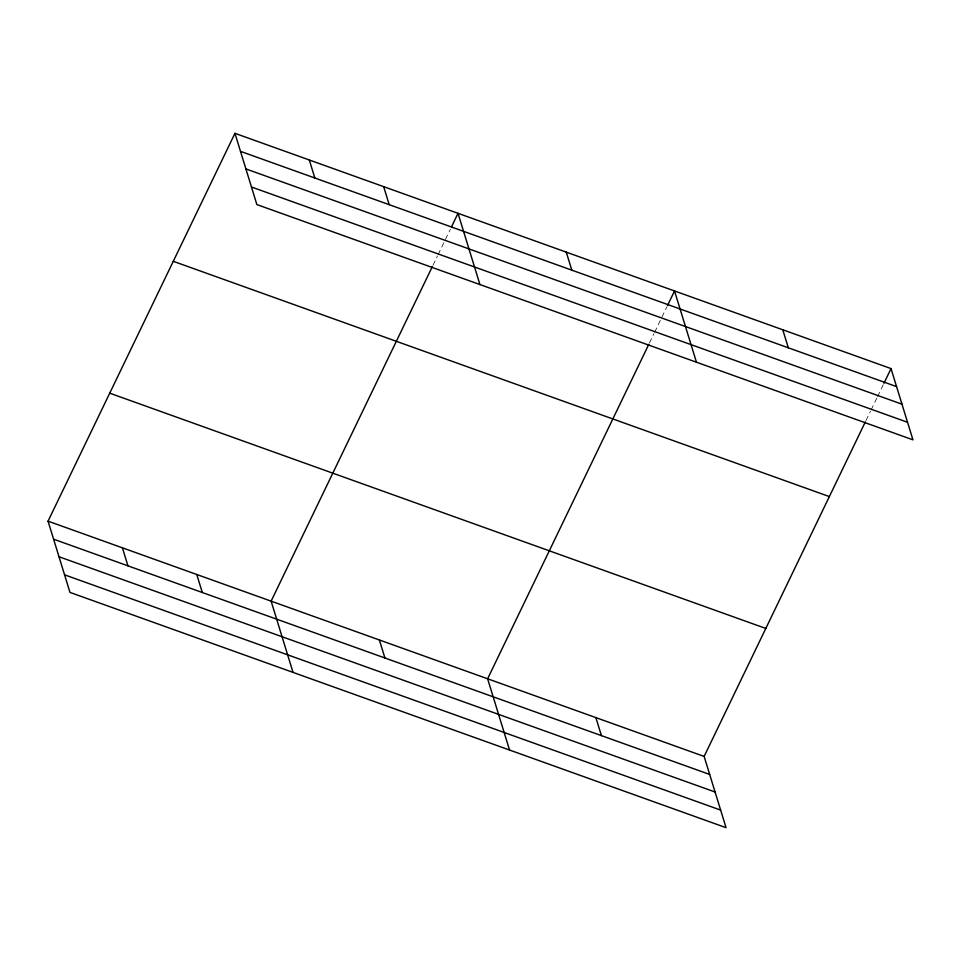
<?xml version="1.0" encoding="UTF-8"?>
<svg xmlns="http://www.w3.org/2000/svg" width="961" height="961" viewBox="0 0 961 961"><rect width="100%" height="100%" fill="white"/><g stroke="black" fill="none" stroke-linecap="round" stroke-linejoin="round"><path stroke-width="0.72" stroke-dasharray="4.8 3.6" d="M432.967 265.308L437.459 255.986M438.096 254.653L450.313 229.319M649.468 342.945L653.96 333.623M654.609 332.29L666.814 306.955M865.981 420.594L870.474 411.26M871.11 409.927L876.9 397.926M877.537 396.593L883.327 384.592"/><path stroke-width="1.44" d="M865.332 421.927L704.137 756.427L726.048 827.673L69.973 592.408L48.05 521.162L234.952 133.327L891.027 368.592L912.95 439.838L256.863 204.573L234.952 133.327M432.318 266.641L271.122 601.154L293.033 672.4M451.598 226.652L458.013 213.318L479.935 284.564M648.831 344.278L487.623 678.79L509.546 750.036M667.463 305.622L674.526 290.955L696.449 362.201M883.964 383.259L891.027 368.592M240.49 151.345L896.577 386.61M245.896 168.908L901.983 404.185M251.47 187.011L907.544 422.275M173.268 261.308L829.355 496.585M109.722 393.169L765.809 628.446M48.05 521.162L704.137 756.427M53.588 539.181L709.674 774.446M58.993 556.743L715.08 792.008M64.567 574.834L720.642 810.111M782.783 329.779L788.32 347.798M566.269 252.142L571.819 270.161M595.88 717.603L601.418 735.621M383.667 186.65L389.205 204.681M309.31 159.994L314.848 178.013M379.367 639.966L384.917 657.985M196.765 574.486L202.303 592.505M122.407 547.818L127.945 565.837"/></g></svg>
